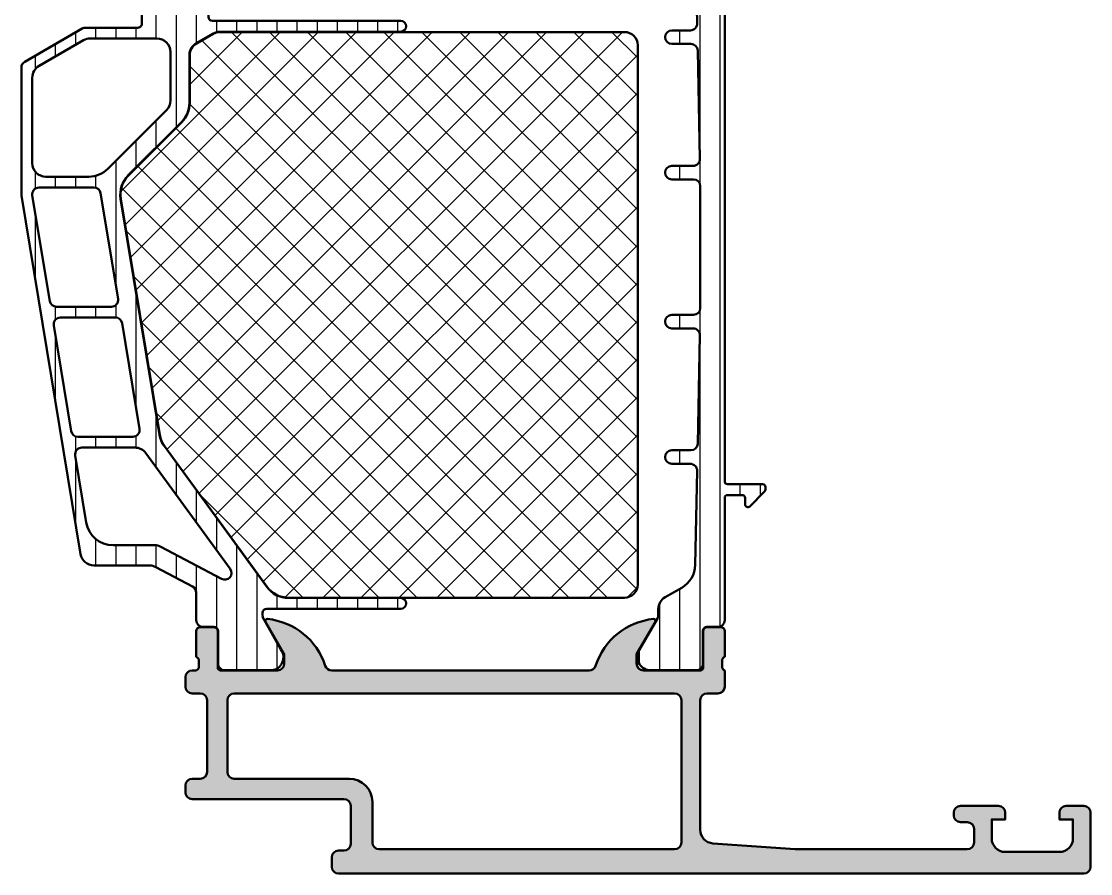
# Model space of a CAD drawing. Extents: x -26 to 63, y 0 to 100.
# Drawn here: x -15.9 to 63, y 0 to 62.9 of the extents above; entities that cross this region are included whole.
import ezdxf

# ---------------------------------------------------------------- set-up
doc = ezdxf.new("R2010")
doc.units = 0
for name, color, linetype, lineweight in [('0S-Alu contour', 7, 'Continuous', 50), ('0S-Alu hatch', 252, 'Continuous', 25), ('0S-Plastic contour', 254, 'Continuous', 50), ('0S-Plastic hatch', 253, 'Continuous', 25), ('0S-PT contour', 91, 'Continuous', 50), ('0S-PT hatch', 103, 'Continuous', 25)]:
    doc.layers.add(name, color=color, linetype=linetype, lineweight=lineweight)
pattern_1 = [(90, (0, 0), (-1.4859, 0), [])]

# ---------------------------------------------------------------- blocks, each defined once
blk = doc.blocks.new('486180__D181D0D1_7321_46FF_A7E0_69906183AE1A_')
at = {"layer": '0S-PT hatch'}
h = blk.add_hatch(dxfattribs=at)
h.set_pattern_fill('ANSI37', color=256, scale=0.625, angle=90, style=0)
h.set_pattern_definition([(135, (0, 0), (-1.403165018917055, -1.403165018917055), []), (225, (0, 0), (1.403165018917055, -1.403165018917055), [])])
edge = h.paths.add_edge_path()
edge.add_arc((28.60000000000005, 21.3500000000001), 0.9800000000000288, 270.0000000000017, 360)
edge.add_line((29.58000000000007, 21.3500000000001), (29.58000000000001, 61.14999999999989))
edge.add_arc((28.59999999999997, 61.14999999999989), 0.9800000000000466, 0, 90)
edge.add_line((28.59999999999997, 62.12999999999993), (-1.249742261193418, 62.13000000000005))
edge.add_arc((-1.249742261193389, 61.14999999999998), 0.980000000000075, 90.00000000000165, 120.0000000000125)
edge.add_line((-1.739742261193612, 61.99870489570868), (-2.990000000000208, 61.27686825365193))
edge.add_arc((-2.500000000000042, 60.42816335794328), 0.9799999999999961, 120.0000000000113, 180)
edge.add_line((-3.480000000000032, 60.42816335794328), (-3.48000000000016, 56.89852813742374))
edge.add_ellipse((-5.500000000000284, 56.89852813742383), major_axis=(-2.020000000000123, 0), ratio=1, start_angle=135.0000000000015, end_angle=180, ccw=False)
edge.add_line((-4.071644302003335, 55.47017243942695), (-8.003898647767159, 51.53791809366322))
edge.add_arc((-6.603827221017922, 50.13784666691369), 1.980000000000029, 134.9999999999939, 189.3601908018654)
edge.add_line((-8.55746431816793, 49.81581857397856), (-5.686511635674762, 32.39870563344173))
edge.add_arc((-3.732874538524896, 32.72073372637709), 1.979999999999934, 189.3601908018725, 216.0573976320617)
edge.add_line((-5.333561500136141, 31.55531480988075), (2.217102403879168, 21.18458108350363))
edge.add_arc((3.817789365490597, 22.35000000000001), 1.980000000000105, 216.0573976320593, 269.9999999999996)
edge.add_line((3.817789365490583, 20.3699999999999), (28.60000000000007, 20.37000000000007))
at = {"layer": '0S-PT contour', "color": 7}
for points in [[(-1.739742261193612, 61.99870489570868), (-2.990000000000208, 61.27686825365193)], [(28.59999999999997, 62.12999999999993), (-1.249742261193418, 62.13000000000005)], [(29.58000000000007, 21.3500000000001), (29.58000000000001, 61.14999999999989)], [(-3.480000000000032, 60.42816335794328), (-3.48000000000016, 56.89852813742374)], [(-4.071644302003335, 55.47017243942695), (-8.003898647767159, 51.53791809366322)], [(-8.55746431816793, 49.81581857397856), (-5.686511635674762, 32.39870563344173)], [(-5.333561500136141, 31.55531480988075), (2.217102403879168, 21.18458108350363)], [(3.817789365490583, 20.3699999999999), (28.60000000000007, 20.37000000000007)]]:
    blk.add_lwpolyline(points, dxfattribs=at)
for centre, radius, start, end in [((-1.249742261193389, 61.14999999999998), 0.980000000000075, 90.00000000000165, 120.0000000000125), ((28.59999999999997, 61.14999999999989), 0.9800000000000466, 0, 90), ((-2.500000000000042, 60.42816335794328), 0.9799999999999961, 120.0000000000113, 180), ((-6.603827221017922, 50.13784666691369), 1.980000000000029, 134.9999999999939, 189.3601908018654), ((-3.732874538524896, 32.72073372637709), 1.979999999999934, 189.3601908018725, 216.0573976320617), ((28.60000000000005, 21.3500000000001), 0.9800000000000288, 270.0000000000017, 0), ((3.817789365490597, 22.35000000000001), 1.980000000000105, 216.0573976320593, 269.9999999999996)]:
    blk.add_arc(centre, radius, start, end, dxfattribs=at)
at = {"layer": '0S-PT contour', "color": 7, "extrusion": (0, 0, -1)}
blk.add_arc((5.500000000000284, 56.89852813742383), 2.020000000000123, 180, 224.9999999999985, dxfattribs=at)
blk = doc.blocks.new('284511__D73713A2_F3BB_4041_AABD_AE9E9CA98758___A95AEC4E_411C_4AE1_9208_4C59EDADB4A6_')
at = {"layer": '0S-Plastic hatch'}
h = blk.add_hatch(dxfattribs=at)
h.set_pattern_fill('ANSI31', color=256, scale=0.4680000000000001, angle=45, style=0)
h.set_pattern_definition(pattern_1)
edge = h.paths.add_edge_path()
edge.add_arc((-11.16602540378494, 61.95000000000004), 0.4999999999998935, 89.99999999995767, 119.9999999999582)
edge.add_line((-11.41602540378457, 62.38301270189236), (-15.64999999999996, 59.93852632902512))
edge.add_arc((-15.39999999999999, 59.50551362713286), 0.5000000000000147, 119.9999999999953, 180)
edge.add_line((-15.9, 59.50551362713286), (-15.9, 50.05000000000011))
edge.add_line((-15.9, 50.05000000000011), (-11.53802629928938, 23.58735954902181))
edge.add_arc((-10.55134089668849, 23.74999999999998), 1.000000000000039, 189.3601908019132, 269.9999999999984)
edge.add_line((-10.55134089668851, 22.74999999999994), (-6.449137756705212, 22.75000000000011))
edge.add_ellipse((-6.449137756705425, 21.74999999999954), major_axis=(-1.000000000000564, 0), ratio=1, start_angle=242.0205256115062, end_angle=269.99999999998784, ccw=False)
edge.add_line((-5.9799825307432, 22.63311571945734), (-3.265422387019157, 21.19100564310406))
edge.add_ellipse((-3.50000000000017, 20.74944778337533), major_axis=(-0.5000000000000889, 0), ratio=1, start_angle=180, end_angle=242.0205256115073, ccw=False)
edge.add_line((-3.000000000000071, 20.74944778337533), (-2.999999999999985, 18.70999699999998))
edge.add_arc((-2.499999999999985, 18.709997), 0.5, 180, 269.9999999999984)
edge.add_line((-2.5, 18.20999699999999), (-1.689668666659542, 18.20999699999999))
edge.add_ellipse((-1.689668666659542, 17.90999699999998), major_axis=(-0.3000000000000114, 0), ratio=1, start_angle=180, end_angle=270, ccw=False)
edge.add_line((-1.389668666659531, 17.90999699999998), (-1.390000617056557, 15.50999861706371))
edge.add_arc((-0.8900046396179347, 15.50999597743862), 0.4999959774455904, 179.9996975182267, 270.0003024811842)
edge.add_line((-0.8900019999928758, 15.01), (2.586539498106617, 15.01))
edge.add_arc((2.464268009212815, 15.97304867481267), 0.9707796181702386, 277.2357272317155, 395.7664850262783)
edge.add_line((3.25196426971776, 16.540453), (1.904096859469277, 18.95780924661294))
edge.add_arc((1.550529463884771, 19.02062904479975), 0.3591047622416628, 349.9251558070029, 373.3018250397535)
edge.add_line((1.899999999999977, 19.1032521326868), (1.899999999999977, 19.25000000000005))
edge.add_ellipse((2.199999999999931, 19.25000000000005), major_axis=(-0.2999999999999545, 0), ratio=1, start_angle=270, end_angle=360, ccw=False)
edge.add_line((2.199999999999931, 19.55), (12.09999999999994, 19.55))
edge.add_arc((12.09999999999993, 19.95000000000009), 0.400000000000091, 270.000000000001, 450.000000000001)
edge.add_line((12.09999999999993, 20.35000000000019), (3.817789365490583, 20.3499999999999))
edge.add_ellipse((3.817789365490597, 22.35000000000001), major_axis=(-2.000000000000106, 0), ratio=1, start_angle=36.05739763205918, end_angle=89.9999999999996, ccw=False)
edge.add_line((2.200933848711372, 21.17280917525619), (-5.349730055303922, 31.54354290163332))
edge.add_ellipse((-3.732874538524882, 32.72073372637712), major_axis=(-1.999999999999949, 0), ratio=1, start_angle=9.360190801872989, end_angle=36.05739763206208, ccw=False)
edge.add_line((-5.706245343726777, 32.39545282442218), (-8.577198026219946, 49.812565764959))
edge.add_ellipse((-6.603827221017922, 50.13784666691368), major_axis=(-2.000000000000032, 0), ratio=1, start_angle=-45.00000000000608, end_angle=9.360190801865315, ccw=False)
edge.add_line((-8.018040783390887, 51.55206022928695), (-4.085786437627064, 55.48431457505068))
edge.add_arc((-5.500000000000284, 56.89852813742382), 2.000000000000116, 315.0000000000017, 360)
edge.add_line((-3.50000000000017, 56.89852813742382), (-3.500000000000028, 60.42816335794332))
edge.add_ellipse((-2.500000000000028, 60.42816335794329), major_axis=(-1, 0), ratio=1, start_angle=300.00000000001216, end_angle=360, ccw=False)
edge.add_line((-3.000000000000213, 61.29418876172763), (-1.749742261193617, 62.01602540378436))
edge.add_ellipse((-1.249742261193375, 61.14999999999998), major_axis=(-1.000000000000073, 0), ratio=1, start_angle=270.00000000000244, end_angle=300.00000000001353, ccw=False)
edge.add_line((-1.249742261193418, 62.15000000000006), (12.10000000000006, 62.15000000000009))
edge.add_arc((12.10000000000006, 62.55000000000006), 0.3999999999999772, 270, 450)
edge.add_line((12.10000000000006, 62.95000000000005), (-1.799999999999982, 62.94999999999998))
edge.add_ellipse((-1.799999999999954, 63.25000000000001), major_axis=(-0.3000000000000327, 0), ratio=1, start_angle=0, end_angle=89.9999999999946, ccw=False)
edge.add_line((-2.099999999999994, 63.25000000000001), (-2.099999999999923, 63.42584767682342))
edge.add_ellipse((-1.600085349630731, 63.42587054618513), major_axis=(-0.4999146508922889, 0), ratio=1, start_angle=-29.997375516095474, end_angle=0.0026210832864990152, ccw=False)
edge.add_line((-2.033035586089866, 63.67580804022462), (-0.714518463632551, 65.95954700000001))
edge.add_arc((-1.555771112623901, 66.50018192527716), 0.999996070924476, 327.2729839001598, 441.8183919481001)
edge.add_line((-1.413460463632546, 67.49000000000001), (-4.890001961732039, 67.49000000000001))
edge.add_arc((-4.890004601357105, 66.9900040225614), 0.4999959774455833, 89.99969751881494, 180.0003024817733)
edge.add_line((-5.390000578795721, 66.99000138293118), (-5.389668628398695, 64.59000300000002))
edge.add_ellipse((-5.689668628398706, 64.59000300000002), major_axis=(-0.3000000000000114, 0), ratio=1, start_angle=90, end_angle=180, ccw=False)
edge.add_line((-5.689668628398706, 64.29000300000001), (-6.500000000000284, 64.29000300000001))
edge.add_arc((-6.500000000000284, 63.79000300000001), 0.5000000000000071, 90, 180)
edge.add_line((-7.000000000000284, 63.79000300000001), (-6.999999999999971, 62.75000000000009))
edge.add_ellipse((-7.30000000000011, 62.7500000000001), major_axis=(-0.3000000000001393, 0), ratio=1, start_angle=89.99999999999193, end_angle=180, ccw=False)
edge.add_line((-7.300000000000153, 62.44999999999996), (-11.16602540378457, 62.44999999999993))
edge = h.paths.add_edge_path()
edge.add_line((-6.713847272813666, 31.03859541237181), (-0.4900967567201349, 22.49035909801488))
edge.add_ellipse((-0.8943106359149126, 22.19606139182893), major_axis=(-0.5000000000000063, 0), ratio=1, start_angle=62.02052561152158, end_angle=216.0573976320616, ccw=False)
edge.add_line((-1.128888248895776, 21.75450353210021), (-5.60627589568574, 24.13311571945746))
edge.add_arc((-6.075431121647454, 23.25000000000022), 0.9999999999998269, 62.02052561151687, 89.99999999999675)
edge.add_line((-6.075431121647397, 24.25000000000005), (-9.139139126112326, 24.24999999999982))
edge.add_ellipse((-9.139139126112283, 26.24999999999982), major_axis=(-1.999999999999995, 0), ratio=1, start_angle=9.360190801911415, end_angle=89.9999999999988, ccw=False)
edge.add_line((-11.11250993131401, 25.92471909804356), (-11.92744850435812, 30.86867977451083))
edge.add_ellipse((-11.43410580305772, 30.94999999999999), major_axis=(-0.4999999999999929, 0), ratio=1, start_angle=-89.99999999999352, end_angle=9.360190801922386, ccw=False)
edge.add_line((-11.43410580305777, 31.44999999999998), (-7.522275031203179, 31.44999999999999))
edge.add_ellipse((-7.52227503120325, 30.45000000000002), major_axis=(-0.9999999999999634, 0), ratio=1, start_angle=216.0573976320549, end_angle=269.9999999999959, ccw=False)
edge = h.paths.add_edge_path()
edge.add_line((-14.59999999999999, 59.62098368097093), (-11.31769145362412, 61.51602540378439))
edge.add_ellipse((-10.81769145362405, 60.64999999999983), major_axis=(-1.000000000000135, 0), ratio=1, start_angle=270.0000000000008, end_angle=300.00000000000017, ccw=False)
edge.add_line((-10.81769145362406, 61.64999999999997), (-5.899999999999948, 61.64999999999992))
edge.add_ellipse((-5.899999999999948, 60.64999999999995), major_axis=(-0.9999999999999715, 0), ratio=1, start_angle=180, end_angle=270, ccw=False)
edge.add_line((-4.899999999999977, 60.64999999999991), (-4.90000000000009, 57.06421356237303))
edge.add_ellipse((-5.900000000000133, 57.06421356237303), major_axis=(-1.000000000000043, 0), ratio=1, start_angle=135.0000000000015, end_angle=180, ccw=False)
edge.add_line((-5.192893218813537, 56.35710678118647), (-9.514213562373042, 52.03578643762699))
edge.add_ellipse((-10.92842712474612, 53.45000000000009), major_axis=(-1.999999999999992, 0), ratio=1, start_angle=89.9999999999992, end_angle=134.9999999999994, ccw=False)
edge.add_line((-10.92842712474615, 51.4500000000001), (-14.1000000000001, 51.45000000000009))
edge.add_ellipse((-14.10000000000013, 52.44999999999997), major_axis=(-0.9999999999998863, 0), ratio=1, start_angle=0, end_angle=90.00000000000159, ccw=False)
edge.add_line((-15.10000000000002, 52.44999999999998), (-15.10000000000002, 58.75495827718645))
edge.add_ellipse((-14.09999999999998, 58.75495827718645), major_axis=(-1.000000000000039, 0), ratio=1, start_angle=299.9999999999996, end_angle=360, ccw=False)
edge = h.paths.add_edge_path()
edge.add_ellipse((-14.59894096789287, 50.15000000000002), major_axis=(-0.5000000000000071, 0), ratio=1, start_angle=-90, end_angle=9.360190801913802, ccw=False)
edge.add_line((-14.59894096789287, 50.65000000000003), (-10.54496389530601, 50.65000000000003))
edge.add_ellipse((-10.54496389530601, 50.15000000000003), major_axis=(-0.5000000000000071, 0), ratio=1, start_angle=189.3601908019146, end_angle=270, ccw=False)
edge.add_line((-10.05162119400557, 50.23132022548912), (-8.765906908291171, 42.43132022548905))
edge.add_ellipse((-9.259249609591606, 42.34999999999995), major_axis=(-0.5, 0), ratio=1, start_angle=90.00000000000159, end_angle=189.3601908019146, ccw=False)
edge.add_line((-9.25924960959159, 41.84999999999996), (-13.31322668217842, 41.84999999999984))
edge.add_ellipse((-13.31322668217845, 42.34999999999986), major_axis=(-0.5000000000000094, 0), ratio=1, start_angle=9.36019080191619, end_angle=90.00000000000318, ccw=False)
edge.add_line((-13.80656938347889, 42.26867977451075), (-15.0922836691933, 50.06867977451094))
edge = h.paths.add_edge_path()
edge.add_line((-13.01652338547515, 41.04999999999988), (-8.962546312888321, 41.04999999999994))
edge.add_ellipse((-8.962546312888335, 40.54999999999992), major_axis=(-0.5000000000000153, 0), ratio=1, start_angle=189.3601908019103, end_angle=269.9999999999984, ccw=False)
edge.add_line((-8.469203611587886, 40.63132022548898), (-7.183489325873608, 32.83132022548903))
edge.add_ellipse((-7.676832027174043, 32.74999999999995), major_axis=(-0.5000000000000071, 0), ratio=1, start_angle=90, end_angle=189.360190801913, ccw=False)
edge.add_line((-7.676832027174043, 32.24999999999994), (-11.73080909976087, 32.24999999999989))
edge.add_ellipse((-11.73080909976086, 32.7499999999999), major_axis=(-0.5000000000000153, 0), ratio=1, start_angle=9.360190801910278, end_angle=89.9999999999983, ccw=False)
edge.add_line((-12.22415180106131, 32.66867977451084), (-13.50986608677556, 40.46867977451079))
edge.add_ellipse((-13.01652338547514, 40.54999999999989), major_axis=(-0.4999999999999929, 0), ratio=1, start_angle=-89.99999999999841, end_angle=9.360190801914825, ccw=False)
at = {"layer": '0S-Alu contour', "color": 7}
for points in [[(-10.81769145362406, 61.64999999999997), (-5.899999999999948, 61.64999999999992)], [(-14.59999999999999, 59.62098368097093), (-11.31769145362412, 61.51602540378439)], [(-4.899999999999977, 60.64999999999991), (-4.90000000000009, 57.06421356237303)], [(-15.10000000000002, 52.44999999999998), (-15.10000000000002, 58.75495827718645)], [(-5.192893218813537, 56.35710678118647), (-9.514213562373042, 52.03578643762699)], [(-10.92842712474615, 51.4500000000001), (-14.1000000000001, 51.45000000000009)], [(-14.59894096789287, 50.65000000000003), (-10.54496389530601, 50.65000000000003)], [(-13.80656938347889, 42.26867977451075), (-15.0922836691933, 50.06867977451094)], [(-10.05162119400557, 50.23132022548912), (-8.765906908291171, 42.43132022548905)], [(-9.25924960959159, 41.84999999999996), (-13.31322668217842, 41.84999999999984)], [(-13.01652338547515, 41.04999999999988), (-8.962546312888321, 41.04999999999994)], [(-12.22415180106131, 32.66867977451084), (-13.50986608677556, 40.46867977451079)], [(-8.469203611587886, 40.63132022548898), (-7.183489325873608, 32.83132022548903)], [(-7.676832027174043, 32.24999999999994), (-11.73080909976087, 32.24999999999989)], [(-11.11250993131401, 25.92471909804356), (-11.92744850435812, 30.86867977451083)], [(-11.43410580305777, 31.44999999999998), (-7.522275031203179, 31.44999999999999)], [(-6.713847272813666, 31.03859541237181), (-0.4900967567201349, 22.49035909801488)], [(-6.075431121647397, 24.25000000000005), (-9.139139126112326, 24.24999999999982)], [(-1.128888248895776, 21.75450353210021), (-5.60627589568574, 24.13311571945746)]]:
    blk.add_lwpolyline(points, dxfattribs=at)
at = {"layer": '0S-Alu contour', "color": 7, "extrusion": (0, 0, -1)}
for centre, radius, start, end in [((10.81769145362405, 60.64999999999983), 1.000000000000135, 59.99999999999981, 89.9999999999992), ((5.899999999999948, 60.64999999999995), 0.9999999999999715, 90, 180), ((14.09999999999998, 58.75495827718645), 1.000000000000039, 0, 60.00000000000039), ((5.900000000000133, 57.06421356237303), 1.000000000000043, 180, 224.9999999999985), ((14.10000000000013, 52.44999999999997), 0.9999999999998863, 269.9999999999984, 0), ((10.92842712474612, 53.45000000000009), 1.999999999999992, 225.0000000000006, 270.0000000000008), ((14.59894096789287, 50.15000000000002), 0.5000000000000071, 350.6398091980862, 90), ((10.54496389530601, 50.15000000000003), 0.5000000000000071, 90, 170.6398091980854), ((13.31322668217845, 42.34999999999986), 0.5000000000000094, 269.9999999999968, 350.6398091980838), ((9.259249609591606, 42.34999999999995), 0.5, 170.6398091980854, 269.9999999999984), ((13.01652338547514, 40.54999999999989), 0.4999999999999929, 350.6398091980852, 89.99999999999837), ((8.962546312888335, 40.54999999999992), 0.5000000000000153, 90.0000000000016, 170.6398091980897), ((11.73080909976086, 32.7499999999999), 0.5000000000000153, 270.0000000000017, 350.6398091980897), ((7.676832027174043, 32.74999999999995), 0.5000000000000071, 170.639809198087, 270), ((11.43410580305772, 30.94999999999999), 0.4999999999999929, 350.6398091980776, 89.99999999999349), ((7.52227503120325, 30.45000000000002), 0.9999999999999634, 90.00000000000406, 143.9426023679451), ((9.139139126112283, 26.24999999999982), 1.999999999999995, 270.0000000000012, 350.6398091980886), ((0.8943106359149126, 22.19606139182893), 0.5000000000000063, 143.9426023679384, 297.9794743884784)]:
    blk.add_arc(centre, radius, start, end, dxfattribs=at)
at = {"layer": '0S-Alu contour', "color": 7}
blk.add_arc((-6.075431121647454, 23.25000000000022), 0.9999999999998269, 62.02052561151687, 89.99999999999675, dxfattribs=at)
at = {"layer": '0S-Plastic contour', "color": 7}
for points in [[(-1.413460463632546, 67.49000000000001), (-4.890001961732039, 67.49000000000001)], [(-5.390000578795721, 66.99000138293118), (-5.389668628398695, 64.59000300000002)], [(-2.033035586089866, 63.67580804022462), (-0.714518463632551, 65.95954700000001)], [(-5.689668628398706, 64.29000300000001), (-6.500000000000284, 64.29000300000001)], [(-7.000000000000284, 63.79000300000001), (-6.999999999999971, 62.75000000000009)], [(-2.099999999999994, 63.25000000000001), (-2.099999999999923, 63.42584767682342)], [(-11.41602540378457, 62.38301270189236), (-15.64999999999996, 59.93852632902512)], [(-7.300000000000153, 62.44999999999996), (-11.16602540378457, 62.44999999999993)], [(12.10000000000006, 62.95000000000005), (-1.799999999999982, 62.94999999999998)], [(-3.000000000000213, 61.29418876172763), (-1.749742261193617, 62.01602540378436)], [(-1.249742261193418, 62.15000000000006), (12.10000000000006, 62.15000000000009)], [(-3.50000000000017, 56.89852813742382), (-3.500000000000028, 60.42816335794332)], [(-15.9, 59.50551362713286), (-15.9, 50.05000000000011), (-11.53802629928938, 23.58735954902181)], [(-8.018040783390887, 51.55206022928695), (-4.085786437627064, 55.48431457505068)], [(-5.706245343726777, 32.39545282442218), (-8.577198026219946, 49.812565764959)], [(2.200933848711372, 21.17280917525619), (-5.349730055303922, 31.54354290163332)], [(-10.55134089668851, 22.74999999999994), (-6.449137756705212, 22.75000000000011)], [(-5.9799825307432, 22.63311571945734), (-3.265422387019157, 21.19100564310406)], [(-3.000000000000071, 20.74944778337533), (-2.999999999999985, 18.70999699999998)], [(12.09999999999993, 20.35000000000019), (3.817789365490583, 20.3499999999999)], [(1.899999999999977, 19.1032521326868), (1.899999999999977, 19.25000000000005)], [(3.25196426971776, 16.540453), (1.904096859469277, 18.95780924661294)], [(2.199999999999931, 19.55), (12.09999999999994, 19.55)], [(-2.5, 18.20999699999999), (-1.689668666659542, 18.20999699999999)], [(-1.389668666659531, 17.90999699999998), (-1.390000617056557, 15.50999861706371)], [(-0.8900019999928758, 15.01), (2.586539498106617, 15.01)]]:
    blk.add_lwpolyline(points, dxfattribs=at)
for centre, radius, start, end in [((-4.890004601357105, 66.9900040225614), 0.4999959774455833, 89.99969751881494, 180.0003024817733), ((-1.555771112623901, 66.50018192527716), 0.999996070924476, 327.2729839001598, 81.81839194810016), ((-6.500000000000284, 63.79000300000001), 0.5000000000000071, 90, 180), ((-11.16602540378494, 61.95000000000004), 0.4999999999998935, 89.99999999995767, 119.9999999999582), ((12.10000000000006, 62.55000000000006), 0.3999999999999772, 270, 90), ((-15.39999999999999, 59.50551362713286), 0.5000000000000147, 119.9999999999953, 180), ((-5.500000000000284, 56.89852813742382), 2.000000000000116, 315.0000000000017, 0), ((-10.55134089668849, 23.74999999999998), 1.000000000000039, 189.3601908019132, 269.9999999999984), ((12.09999999999993, 19.95000000000009), 0.400000000000091, 270.000000000001, 90.00000000000102), ((1.550529463884771, 19.02062904479975), 0.3591047622416628, 349.9251558070029, 13.30182503975351), ((-2.499999999999985, 18.709997), 0.5, 180, 269.9999999999984), ((2.464268009212815, 15.97304867481267), 0.9707796181702386, 277.2357272317155, 35.76648502627828), ((-0.8900046396179347, 15.50999597743862), 0.4999959774455904, 179.9996975182267, 270.0003024811842)]:
    blk.add_arc(centre, radius, start, end, dxfattribs=at)
at = {"layer": '0S-Plastic contour', "color": 7, "extrusion": (0, 0, -1)}
for centre, radius, start, end in [((5.689668628398706, 64.59000300000002), 0.3000000000000114, 180, 270), ((1.600085349630731, 63.42587054618513), 0.4999146508922889, 359.9973789167135, 29.9973755160954), ((1.799999999999954, 63.25000000000001), 0.3000000000000327, 270.0000000000054, 0), ((7.30000000000011, 62.7500000000001), 0.3000000000001393, 180, 270.0000000000081), ((1.249742261193375, 61.14999999999998), 1.000000000000073, 59.99999999998646, 89.99999999999756), ((2.500000000000028, 60.42816335794329), 1, 0, 59.99999999998785), ((6.603827221017922, 50.13784666691368), 2.000000000000032, 350.6398091981347, 45.00000000000618), ((3.732874538524882, 32.72073372637712), 1.999999999999949, 323.942602367938, 350.639809198127), ((6.449137756705425, 21.74999999999954), 1.000000000000564, 90.0000000000122, 117.9794743884938), ((3.50000000000017, 20.74944778337533), 0.5000000000000889, 117.9794743884927, 180), ((-3.817789365490597, 22.35000000000001), 2.000000000000106, 270.0000000000004, 323.9426023679408), ((-2.199999999999931, 19.25000000000005), 0.2999999999999545, 0, 90), ((1.689668666659542, 17.90999699999998), 0.3000000000000114, 90, 180)]:
    blk.add_arc(centre, radius, start, end, dxfattribs=at)
blk = doc.blocks.new('445610__D9403952_634C_486A_8626_3637F9E74B67_')
at = {"layer": '0S-Alu hatch'}
h = blk.add_hatch(color=256, dxfattribs=at)
edge = h.paths.add_edge_path()
edge.add_ellipse((-3.300000000000011, 5.999999999999997), major_axis=(-0.5, 0), ratio=1, start_angle=0, end_angle=90, ccw=False)
edge.add_line((-3.800000000000011, 5.999999999999997), (-3.800000000000011, 6.499999999999996))
edge.add_ellipse((-3.300000000000011, 6.499999999999996), major_axis=(-0.5, 0), ratio=1, start_angle=270, end_angle=360, ccw=False)
edge.add_line((-3.300000000000011, 6.999999999999996), (-2.700000000000017, 6.999999999999997))
edge.add_arc((-2.700000000000017, 7.499999999999998), 0.5000000000000009, 270, 360)
edge.add_line((-2.200000000000017, 7.499999999999998), (-2.200000000000017, 12.8))
edge.add_arc((-2.700000000000017, 12.8), 0.5, 0, 90)
edge.add_line((-2.700000000000017, 13.3), (-3.300000000000011, 13.3))
edge.add_ellipse((-3.300000000000011, 13.8), major_axis=(-0.5, 0), ratio=1, start_angle=0, end_angle=90, ccw=False)
edge.add_line((-3.800000000000011, 13.8), (-3.800000000000011, 14.5))
edge.add_ellipse((-3.300000000000011, 14.5), major_axis=(-0.5, 0), ratio=1, start_angle=270, end_angle=360, ccw=False)
edge.add_line((-3.300000000000011, 15), (-3.000000000000028, 15))
edge.add_arc((-3.100000000000008, 15.28284271247462), 0.3000000000000012, 289.4712206344865, 360)
edge.add_line((-2.800000000000011, 15.28284271247462), (-2.800000000000011, 15.71715728752538))
edge.add_arc((-3.099999999999994, 15.71715728752538), 0.2999999999999829, 0, 70.5287793655122)
edge.add_line((-3.000000000000014, 15.99999999999998), (-3.000000000000014, 17.89999999999996))
edge.add_ellipse((-2.699999999999974, 17.89999999999996), major_axis=(-0.3000000000000398, 0), ratio=1, start_angle=270, end_angle=360, ccw=False)
edge.add_line((-2.699999999999974, 18.2), (-1.71000000000005, 18.2))
edge.add_ellipse((-1.71000000000005, 17.89999999999996), major_axis=(-0.3000000000000398, 0), ratio=1, start_angle=180, end_angle=270, ccw=False)
edge.add_line((-1.41000000000001, 17.89999999999996), (-1.41000000000001, 15.2))
edge.add_arc((-1.209999999999993, 15.2), 0.200000000000017, 180, 269.9999999999959)
edge.add_line((-1.210000000000007, 14.99999999999998), (2.999999999999985, 15))
edge.add_arc((2.999999999999985, 15.49999999999999), 0.4999999999999965, 270, 360)
edge.add_line((3.499999999999985, 15.49999999999999), (3.499999999999985, 16.2))
edge.add_line((3.499999999999985, 16.2), (2.118504542377621, 18.59282032302755))
edge.add_ellipse((2.238119784648283, 18.6618802153517), major_axis=(-0.1381197846482991, 0), ratio=1, start_angle=-95.6225775507923, end_angle=30.000000000001023, ccw=False)
edge.add_ellipse((1.761776758826179, 13.82339113815219), major_axis=(-5.000000000000002, 0), ratio=1, start_angle=197.7484163560701, end_angle=264.37742244920645, ccw=False)
edge.add_arc((6.999999999999985, 15.5), 0.4999999999999984, 197.7484163560695, 270)
edge.add_line((6.999999999999985, 15), (26, 15))
edge.add_arc((26, 15.5), 0.5, 270, 342.2515836439297)
edge.add_ellipse((31.23822324117381, 13.82339113815219), major_axis=(-5.000000000000009, 0), ratio=1, start_angle=275.6225775507936, end_angle=342.2515836439299, ccw=False)
edge.add_ellipse((30.7618802153517, 18.6618802153517), major_axis=(-0.1381197846483018, 0), ratio=1, start_angle=150.0000000000006, end_angle=275.6225775507922, ccw=False)
edge.add_line((30.88149545762237, 18.59282032302755), (29.5, 16.2))
edge.add_line((29.5, 16.2), (29.5, 15.5))
edge.add_arc((30, 15.5), 0.5, 180, 270)
edge.add_line((30, 15), (34.20999999999999, 15))
edge.add_arc((34.20999999999999, 15.2), 0.2000000000000011, 270, 360)
edge.add_line((34.41, 15.2), (34.41, 17.89999999999996))
edge.add_ellipse((34.71000000000004, 17.89999999999996), major_axis=(-0.3000000000000362, 0), ratio=1, start_angle=270, end_angle=360, ccw=False)
edge.add_line((34.71000000000004, 18.2), (35.69999999999996, 18.2))
edge.add_ellipse((35.69999999999996, 17.89999999999996), major_axis=(-0.3000000000000398, 0), ratio=1, start_angle=180, end_angle=270, ccw=False)
edge.add_line((36, 17.89999999999996), (36, 16))
edge.add_arc((36.1, 15.71715728752538), 0.3000000000000033, 109.4712206344907, 180)
edge.add_line((35.8, 15.71715728752538), (35.8, 15.28284271247462))
edge.add_arc((36.1, 15.28284271247462), 0.3000000000000043, 180, 250.5287793655094)
edge.add_line((36, 15), (36, 13.8))
edge.add_ellipse((35.5, 13.8), major_axis=(-0.5, 0), ratio=1, start_angle=90, end_angle=180, ccw=False)
edge.add_line((35.5, 13.3), (34.7, 13.3))
edge.add_arc((34.7, 12.8), 0.5000000000000018, 90, 180)
edge.add_line((34.2, 12.8), (34.2, 3.231119203401298))
edge.add_arc((35.2, 3.231119203401298), 1, 180, 265.9143832200251)
edge.add_line((35.12875295001208, 2.233660503570564), (41.2, 1.800000000000003))
edge.add_line((41.2, 1.800000000000003), (53.9, 1.800000000000003))
edge.add_arc((53.9, 2.3), 0.4999999999999969, 270, 360)
edge.add_line((54.40000000000001, 2.3), (54.40000000000001, 3.300000000000002))
edge.add_arc((53.9, 3.300000000000002), 0.5, 0, 90)
edge.add_line((53.9, 3.800000000000002), (53.39999999999999, 3.800000000000002))
edge.add_ellipse((53.4, 4.300000000000002), major_axis=(-0.4999999999999996, 0), ratio=1, start_angle=0, end_angle=89.9999999999992, ccw=False)
edge.add_line((52.9, 4.300000000000002), (52.9, 4.500000000000001))
edge.add_ellipse((53.4, 4.500000000000004), major_axis=(-0.4999999999999965, 0), ratio=1, start_angle=270.0000000000008, end_angle=360, ccw=False)
edge.add_line((53.39999999999999, 5), (56.2, 5.000000000000001))
edge.add_ellipse((56.2, 4.5), major_axis=(-0.5000000000000009, 0), ratio=1, start_angle=180, end_angle=270, ccw=False)
edge.add_line((56.7, 4.5), (56.7, 4.000000000000003))
edge.add_line((56.7, 4.000000000000003), (55.7, 4.000000000000002))
edge.add_line((55.7, 4.000000000000002), (55.7, 2.600000000000003))
edge.add_arc((56.7, 2.600000000000003), 0.9999999999999982, 180, 270)
edge.add_line((56.7, 1.600000000000004), (60.7, 1.600000000000004))
edge.add_arc((60.7, 2.600000000000003), 0.9999999999999996, 270, 360)
edge.add_line((61.7, 2.600000000000003), (61.7, 4.000000000000004))
edge.add_line((61.7, 4.000000000000004), (60.7, 4.000000000000004))
edge.add_line((60.7, 4.000000000000004), (60.7, 4.500000000000002))
edge.add_ellipse((61.2, 4.500000000000001), major_axis=(-0.5000000000000018, 0), ratio=1, start_angle=270, end_angle=360, ccw=False)
edge.add_line((61.2, 5.000000000000003), (62.5, 5.000000000000004))
edge.add_ellipse((62.5, 4.500000000000003), major_axis=(-0.5000000000000009, 0), ratio=1, start_angle=180, end_angle=270, ccw=False)
edge.add_line((63, 4.500000000000003), (63, 0.5000000000000049))
edge.add_ellipse((62.5, 0.5000000000000061), major_axis=(-0.5000000000000014, 0), ratio=1, start_angle=90, end_angle=180, ccw=False)
edge.add_line((62.5, 4.7e-15), (7.499999999999985, -5.4e-15))
edge.add_ellipse((7.499999999999985, 0.4999999999999946), major_axis=(-0.5, 0), ratio=1, start_angle=0, end_angle=90, ccw=False)
edge.add_line((6.999999999999985, 0.4999999999999945), (6.999999999999985, 1.199999999999996))
edge.add_ellipse((7.499999999999985, 1.199999999999996), major_axis=(-0.5, 0), ratio=1, start_angle=270, end_angle=360, ccw=False)
edge.add_line((7.499999999999985, 1.699999999999996), (7.899999999999984, 1.699999999999995))
edge.add_arc((7.899999999999984, 2.199999999999995), 0.4999999999999999, 270, 360)
edge.add_line((8.399999999999984, 2.199999999999995), (8.399999999999984, 4.999999999999998))
edge.add_arc((7.899999999999984, 4.999999999999997), 0.5, 0, 90)
edge.add_line((7.899999999999984, 5.499999999999997), (-3.300000000000011, 5.499999999999997))
edge = h.paths.add_edge_path()
edge.add_arc((-0.200000000000017, 12.8), 0.5, 90, 180)
edge.add_line((-0.700000000000017, 12.8), (-0.70000000000001, 7.499999999999998))
edge.add_arc((-0.2000000000000028, 7.499999999999998), 0.5000000000000071, 180, 270)
edge.add_line((-0.2000000000000028, 6.999999999999991), (8.299999999999981, 6.999999999999998))
edge.add_ellipse((8.299999999999981, 5.299999999999996), major_axis=(-1.700000000000002, 0), ratio=1, start_angle=180, end_angle=270, ccw=False)
edge.add_line((9.999999999999986, 5.299999999999996), (9.999999999999986, 2.299999999999997))
edge.add_arc((10.49999999999998, 2.299999999999998), 0.5, 180, 270)
edge.add_line((10.49999999999998, 1.799999999999998), (32.29999999999999, 1.799999999999999))
edge.add_arc((32.29999999999999, 2.299999999999997), 0.4999999999999983, 270, 360)
edge.add_line((32.79999999999999, 2.299999999999997), (32.79999999999998, 12.8))
edge.add_arc((32.29999999999999, 12.8), 0.4999999999999965, 0, 90)
edge.add_line((32.29999999999999, 13.3), (-0.200000000000017, 13.3))
at = {"layer": '0S-Alu contour', "color": 7}
for points in [[(-2.699999999999974, 18.2), (-1.71000000000005, 18.2)], [(3.499999999999985, 15.49999999999999), (3.499999999999985, 16.2), (2.118504542377621, 18.59282032302755)], [(30.88149545762237, 18.59282032302755), (29.5, 16.2), (29.5, 15.5)], [(34.71000000000004, 18.2), (35.69999999999996, 18.2)], [(-3.000000000000014, 15.99999999999998), (-3.000000000000014, 17.89999999999996)], [(-1.41000000000001, 17.89999999999996), (-1.41000000000001, 15.2)], [(34.41, 15.2), (34.41, 17.89999999999996)], [(36, 17.89999999999996), (36, 16)], [(-3.300000000000011, 15), (-3.000000000000028, 15)], [(-2.800000000000011, 15.28284271247462), (-2.800000000000011, 15.71715728752538)], [(-1.210000000000007, 14.99999999999998), (2.999999999999985, 15)], [(6.999999999999985, 15), (26, 15)], [(30, 15), (34.20999999999999, 15)], [(35.8, 15.71715728752538), (35.8, 15.28284271247462)], [(36, 15), (36, 13.8)], [(-3.800000000000011, 13.8), (-3.800000000000011, 14.5)], [(-2.700000000000017, 13.3), (-3.300000000000011, 13.3)], [(-2.200000000000017, 7.499999999999998), (-2.200000000000017, 12.8)], [(-0.700000000000017, 12.8), (-0.70000000000001, 7.499999999999998)], [(32.29999999999999, 13.3), (-0.200000000000017, 13.3)], [(32.79999999999999, 2.299999999999997), (32.79999999999998, 12.8)], [(34.2, 12.8), (34.2, 3.231119203401298)], [(35.5, 13.3), (34.7, 13.3)], [(-3.800000000000011, 5.999999999999997), (-3.800000000000011, 6.499999999999996)], [(-3.300000000000011, 6.999999999999996), (-2.700000000000017, 6.999999999999997)], [(-0.2000000000000028, 6.999999999999991), (8.299999999999981, 6.999999999999998)], [(7.899999999999984, 5.499999999999997), (-3.300000000000011, 5.499999999999997)], [(8.399999999999984, 2.199999999999995), (8.399999999999984, 4.999999999999998)], [(9.999999999999986, 5.299999999999996), (9.999999999999986, 2.299999999999997)], [(53.39999999999999, 5), (56.2, 5.000000000000001)], [(61.2, 5.000000000000003), (62.5, 5.000000000000004)], [(52.9, 4.300000000000002), (52.9, 4.500000000000001)], [(56.7, 4.5), (56.7, 4.000000000000003), (55.7, 4.000000000000002), (55.7, 2.600000000000003)], [(61.7, 2.600000000000003), (61.7, 4.000000000000004), (60.7, 4.000000000000004), (60.7, 4.500000000000002)], [(63, 4.500000000000003), (63, 0.5000000000000049)], [(53.9, 3.800000000000002), (53.39999999999999, 3.800000000000002)], [(54.40000000000001, 2.3), (54.40000000000001, 3.300000000000002)], [(7.499999999999985, 1.699999999999996), (7.899999999999984, 1.699999999999995)], [(10.49999999999998, 1.799999999999998), (32.29999999999999, 1.799999999999999)], [(35.12875295001208, 2.233660503570564), (41.2, 1.800000000000003), (53.9, 1.800000000000003)], [(56.7, 1.600000000000004), (60.7, 1.600000000000004)], [(6.999999999999985, 0.4999999999999945), (6.999999999999985, 1.199999999999996)], [(62.5, 4.7e-15), (7.499999999999985, -5.4e-15)]]:
    blk.add_lwpolyline(points, dxfattribs=at)
at = {"layer": '0S-Alu contour', "color": 7, "extrusion": (0, 0, -1)}
for centre, radius, start, end in [((2.699999999999974, 17.89999999999996), 0.3000000000000398, 0, 90), ((1.71000000000005, 17.89999999999996), 0.3000000000000398, 90, 180), ((-2.238119784648283, 18.6618802153517), 0.1381197846482991, 329.999999999999, 95.62257755079234), ((-1.761776758826179, 13.82339113815219), 5.000000000000003, 95.62257755079357, 162.2515836439299), ((-31.23822324117381, 13.82339113815219), 5.000000000000009, 17.7484163560701, 84.37742244920638), ((-30.7618802153517, 18.6618802153517), 0.1381197846483018, 84.3774224492078, 209.9999999999995), ((-34.71000000000004, 17.89999999999996), 0.3000000000000362, 0, 90), ((-35.69999999999996, 17.89999999999996), 0.3000000000000398, 90, 180), ((3.300000000000011, 14.5), 0.5, 0, 90), ((3.300000000000011, 13.8), 0.5, 270, 0), ((-35.5, 13.8), 0.5, 180, 270), ((3.300000000000011, 6.499999999999996), 0.5, 0, 90), ((-8.299999999999981, 5.299999999999996), 1.700000000000002, 90, 180), ((3.300000000000011, 5.999999999999997), 0.5, 270, 0), ((-53.4, 4.500000000000004), 0.4999999999999965, 0, 89.9999999999992), ((-56.2, 4.5), 0.5000000000000009, 90, 180), ((-61.2, 4.500000000000001), 0.5000000000000018, 0, 90), ((-62.5, 4.500000000000003), 0.5000000000000009, 90, 180), ((-53.4, 4.300000000000002), 0.4999999999999996, 270.0000000000008, 0), ((-7.499999999999985, 1.199999999999996), 0.5, 0, 90), ((-7.499999999999985, 0.4999999999999946), 0.5, 270, 0), ((-62.5, 0.5000000000000061), 0.5000000000000014, 180, 270)]:
    blk.add_arc(centre, radius, start, end, dxfattribs=at)
at = {"layer": '0S-Alu contour', "color": 7}
for centre, radius, start, end in [((-3.099999999999994, 15.71715728752538), 0.2999999999999829, 0, 70.5287793655122), ((36.1, 15.71715728752538), 0.3000000000000033, 109.4712206344907, 180), ((-3.100000000000008, 15.28284271247462), 0.3000000000000012, 289.4712206344865, 0), ((-1.209999999999993, 15.2), 0.200000000000017, 180, 269.9999999999959), ((2.999999999999985, 15.49999999999999), 0.4999999999999965, 270, 0), ((6.999999999999985, 15.5), 0.4999999999999984, 197.7484163560695, 270), ((26, 15.5), 0.5, 270, 342.2515836439297), ((30, 15.5), 0.5, 180, 270), ((34.20999999999999, 15.2), 0.2000000000000011, 270, 0), ((36.1, 15.28284271247462), 0.3000000000000043, 180, 250.5287793655094), ((-2.700000000000017, 12.8), 0.5, 0, 90), ((-0.200000000000017, 12.8), 0.5, 90, 180), ((32.29999999999999, 12.8), 0.4999999999999965, 0, 90), ((34.7, 12.8), 0.5000000000000018, 90, 180), ((-2.700000000000017, 7.499999999999998), 0.5000000000000009, 270, 0), ((-0.2000000000000028, 7.499999999999998), 0.5000000000000071, 180, 270), ((7.899999999999984, 4.999999999999997), 0.5, 0, 90), ((35.2, 3.231119203401298), 1, 180, 265.9143832200251), ((53.9, 3.300000000000002), 0.5, 0, 90), ((56.7, 2.600000000000003), 0.9999999999999982, 180, 270), ((60.7, 2.600000000000003), 0.9999999999999996, 270, 0), ((7.899999999999984, 2.199999999999995), 0.4999999999999999, 270, 0), ((10.49999999999998, 2.299999999999998), 0.5, 180, 270), ((32.29999999999999, 2.299999999999997), 0.4999999999999983, 270, 0), ((53.9, 2.3), 0.4999999999999969, 270, 0)]:
    blk.add_arc(centre, radius, start, end, dxfattribs=at)
blk = doc.blocks.new('284511__8C9E9BD4_FD69_4E73_A3AC_4B28D0A61786___89DA2A80_8BD4_4602_958B_29558AC889ED_')
at = {"layer": '0S-Plastic hatch'}
h = blk.add_hatch(dxfattribs=at)
h.set_pattern_fill('ANSI31', color=256, scale=0.4680000000000001, angle=45, style=0)
h.set_pattern_definition(pattern_1)
edge = h.paths.add_edge_path()
edge.add_line((36.19999999999609, 63.75000000000013), (38.79999999999609, 63.7500000000001))
edge.add_arc((38.79999999999613, 63.94999999999988), 0.1999999999997897, 269.9999999999878, 360)
edge.add_line((38.99999999999592, 63.94999999999997), (38.99999999999617, 64.14999999999984))
edge.add_arc((38.79999999999613, 64.15000000000006), 0.2000000000000313, 0, 45.00000000000001)
edge.add_line((38.94142135623346, 64.2914213562374), (37.84142135623348, 65.39142135623742))
edge.add_arc((37.69999999999616, 65.25000000000011), 0.2000000000000021, 44.99999999999569, 180)
edge.add_line((37.49999999999616, 65.25000000000011), (37.49999999999615, 64.75000000000026))
edge.add_ellipse((37.29999999999596, 64.75000000000026), major_axis=(-0.2000000000001911, 0), ratio=1, start_angle=89.99999999997561, end_angle=180, ccw=False)
edge.add_line((37.29999999999588, 64.55000000000007), (36.20000000000367, 64.55000000000015))
edge.add_ellipse((36.20000000000369, 64.75000000000387), major_axis=(-0.2000000000036977, 0), ratio=1, start_angle=0, end_angle=89.99999999999591, ccw=False)
edge.add_line((35.99999999999999, 64.75000000000387), (36.00000000000006, 73.79000299999993))
edge.add_arc((35.49999999999996, 73.79000299999993), 0.5000000000000995, 0, 89.9999999999992)
edge.add_line((35.49999999999997, 74.29000300000003), (34.68966598775743, 74.29000300000004))
edge.add_ellipse((34.68966598775743, 74.59000300000004), major_axis=(-0.2999999999999971, 0), ratio=1, start_angle=0, end_angle=90, ccw=False)
edge.add_line((34.38966598775743, 74.59000300000004), (34.39000061706366, 76.99000138293634))
edge.add_arc((33.89000463962505, 76.99000402256142), 0.4999959774455833, 359.9996975182267, 450.0003024811866)
edge.add_line((33.89000199999997, 77.49000000000004), (30.4134605019005, 77.49000000000005))
edge.add_arc((30.55577115089184, 76.5001819252772), 0.9999960709244732, 98.18160805189945, 212.7270160998405)
edge.add_line((29.7145185019005, 75.95954700000006), (31.03303535485914, 73.67580850701002))
edge.add_ellipse((30.60002263812881, 73.42580853271049), major_axis=(-0.4999999999999498, 0), ratio=1, start_angle=179.4547765471865, end_angle=209.9999965993442, ccw=False)
edge.add_line((31.10000000000008, 73.42105063231308), (31.10000000000009, 72.96850454237737))
edge.add_arc((32.10000000000004, 72.96850454237739), 0.9999999999999538, 180, 240.0000000000044)
edge.add_line((31.60000000000013, 72.10247913859295), (32.82344590919081, 71.39612231358282))
edge.add_ellipse((31.82344590919087, 69.66407150601391), major_axis=(-1.999999999999998, 0), ratio=1, start_angle=181.1701952823338, end_angle=240.0000000000019, ccw=False)
edge.add_line((33.82302879369471, 69.70491618742147), (33.96488551095808, 62.76021117035191))
edge.add_ellipse((33.46498978983211, 62.75000000000002), major_axis=(-0.5000000000000054, 0), ratio=1, start_angle=89.9999999999992, end_angle=181.1701952823334, ccw=False)
edge.add_line((33.4649897898321, 62.25000000000001), (32.09999999999991, 62.25000000000003))
edge.add_arc((32.09999999999991, 61.75000000000003), 0.5, 90, 270)
edge.add_line((32.09999999999991, 61.25000000000003), (33.50584299149142, 61.25000000000003))
edge.add_ellipse((33.50584299149142, 60.75000000000002), major_axis=(-0.5, 0), ratio=1, start_angle=181.170195282334, end_angle=270, ccw=False)
edge.add_line((34.00573871261739, 60.76021117035192), (34.16915151925461, 52.76021117035186))
edge.add_ellipse((33.6692557981287, 52.74999999999997), major_axis=(-0.4999999999999486, 0), ratio=1, start_angle=90.0000000000008, end_angle=181.170195282334, ccw=False)
edge.add_line((33.6692557981287, 52.25000000000002), (32.09999999999987, 52.25000000000004))
edge.add_arc((32.09999999999987, 51.75000000000003), 0.5, 90, 269.9999999999992)
edge.add_line((32.09999999999986, 51.25000000000003), (33.69999999999981, 51.25000000000003))
edge.add_ellipse((33.69999999999979, 50.74999999999995), major_axis=(-0.500000000000071, 0), ratio=1, start_angle=180, end_angle=269.9999999999984, ccw=False)
edge.add_line((34.19999999999986, 50.74999999999995), (34.19999999999983, 41.75000000000003))
edge.add_ellipse((33.69999999999982, 41.75000000000004), major_axis=(-0.5000000000000071, 0), ratio=1, start_angle=90, end_angle=180, ccw=False)
edge.add_line((33.69999999999982, 41.25000000000003), (32.09999999999983, 41.25000000000002))
edge.add_arc((32.09999999999983, 40.75000000000002), 0.5, 90, 269.9999999999992)
edge.add_line((32.09999999999982, 40.25000000000003), (33.66925579812861, 40.25000000000001))
edge.add_ellipse((33.66925579812861, 39.75000000000002), major_axis=(-0.4999999999999929, 0), ratio=1, start_angle=178.8298047176661, end_angle=270, ccw=False)
edge.add_line((34.16915151925456, 39.73978882964813), (34.00573871261726, 31.73978882964816))
edge.add_ellipse((33.50584299149131, 31.75000000000006), major_axis=(-0.499999999999995, 0), ratio=1, start_angle=90.00000000000159, end_angle=178.8298047176652, ccw=False)
edge.add_line((33.50584299149132, 31.25000000000007), (32.09999999999978, 31.25000000000002))
edge.add_arc((32.09999999999978, 30.75000000000003), 0.4999999999999858, 90, 269.9999999999992)
edge.add_line((32.09999999999978, 30.25000000000004), (33.46498978983198, 30.25000000000002))
edge.add_ellipse((33.46498978983198, 29.75000000000001), major_axis=(-0.5, 0), ratio=1, start_angle=178.8298047176661, end_angle=269.9999999999992, ccw=False)
edge.add_line((33.96488551095794, 29.73978882964812), (33.82302879369451, 22.79508381257856))
edge.add_ellipse((31.82344590919073, 22.83592849398615), major_axis=(-1.999999999999936, 0), ratio=1, start_angle=119.99999999999841, end_angle=178.8298047176658, ccw=False)
edge.add_line((32.82344590919065, 21.1038776864173), (31.59999999999993, 20.39752086140711))
edge.add_arc((32.09999999999985, 19.53149545762262), 1.000000000000001, 119.9999999999946, 180)
edge.add_line((31.09999999999985, 19.53149545762262), (31.09999999999988, 19.07894936767279))
edge.add_ellipse((30.60002263812823, 19.07419146728979), major_axis=(-0.500000000000197, 0), ratio=1, start_angle=150.0000034006543, end_angle=180.5452234511631, ccw=False)
edge.add_line((31.03303535485876, 18.82419149299013), (29.7145185019001, 16.5404530000001))
edge.add_arc((30.55577115089145, 15.99981807472292), 0.9999960709244872, 147.2729839001578, 261.818391948099)
edge.add_line((30.41346050190007, 15.01000000000006), (33.89000199999955, 15.01000000000005))
edge.add_arc((33.89000463962464, 15.50999597743867), 0.4999959774455833, 269.9996975188124, 360.0003024817733)
edge.add_line((34.39000061706325, 15.50999861706887), (34.38966598775706, 17.90999700000005))
edge.add_ellipse((34.68966598775705, 17.90999700000005), major_axis=(-0.3000000000000043, 0), ratio=1, start_angle=269.99999999999727, end_angle=360, ccw=False)
edge.add_line((34.68966598775707, 18.20999700000005), (35.49999999999954, 18.20999700000002))
edge.add_arc((35.49999999999958, 18.70999700000007), 0.5000000000000498, 269.9999999999968, 360)
edge.add_line((35.99999999999962, 18.70999700000007), (35.99999999999969, 27.74999999999236))
edge.add_ellipse((36.19999999999971, 27.74999999999236), major_axis=(-0.2000000000000135, 0), ratio=1, start_angle=270.00000000000614, end_angle=360, ccw=False)
edge.add_line((36.19999999999969, 27.94999999999238), (37.29999999999572, 27.94999999999247))
edge.add_ellipse((37.29999999999581, 27.74999999999228), major_axis=(-0.2000000000001876, 0), ratio=1, start_angle=180, end_angle=270.00000000002643, ccw=False)
edge.add_line((37.499999999996, 27.74999999999228), (37.499999999996, 27.24999999999241))
edge.add_arc((37.69999999999601, 27.24999999999241), 0.2000000000000064, 180, 315.0000000000014)
edge.add_line((37.84142135623333, 27.1085786437551), (38.9414213562333, 28.20857864375507))
edge.add_arc((38.79999999999593, 28.34999999999245), 0.2000000000000951, 314.9999999999986, 360)
edge.add_line((38.99999999999602, 28.34999999999245), (38.99999999999578, 28.54999999999254))
edge.add_arc((38.79999999999597, 28.5499999999926), 0.1999999999998039, 0, 90.00000000001425)
edge.add_line((38.79999999999593, 28.74999999999241), (36.19999999999592, 28.74999999999243))
edge.add_ellipse((36.19999999999592, 28.94999999998864), major_axis=(-0.1999999999962156, 0), ratio=1, start_angle=0, end_angle=90, ccw=False)
edge.add_line((35.9999999999997, 28.94999999998864), (35.99999999999998, 63.55000000000401))
edge.add_ellipse((36.19999999999609, 63.55000000000401), major_axis=(-0.1999999999961091, 0), ratio=1, start_angle=270, end_angle=360, ccw=False)
at = {"layer": '0S-Plastic contour', "color": 7}
for points in [[(33.89000199999997, 77.49000000000004), (30.4134605019005, 77.49000000000005)], [(34.38966598775743, 74.59000300000004), (34.39000061706366, 76.99000138293634)], [(29.7145185019005, 75.95954700000006), (31.03303535485914, 73.67580850701002)], [(35.49999999999997, 74.29000300000003), (34.68966598775743, 74.29000300000004)], [(31.10000000000008, 73.42105063231308), (31.10000000000009, 72.96850454237737)], [(35.99999999999999, 64.75000000000387), (36.00000000000006, 73.79000299999993)], [(31.60000000000013, 72.10247913859295), (32.82344590919081, 71.39612231358282)], [(33.82302879369471, 69.70491618742147), (33.96488551095808, 62.76021117035191)], [(37.49999999999616, 65.25000000000011), (37.49999999999615, 64.75000000000026)], [(38.94142135623346, 64.2914213562374), (37.84142135623348, 65.39142135623742)], [(37.29999999999588, 64.55000000000007), (36.20000000000367, 64.55000000000015)], [(38.99999999999592, 63.94999999999997), (38.99999999999617, 64.14999999999984)], [(35.9999999999997, 28.94999999998864), (35.99999999999998, 63.55000000000401)], [(36.19999999999609, 63.75000000000013), (38.79999999999609, 63.7500000000001)], [(33.4649897898321, 62.25000000000001), (32.09999999999991, 62.25000000000003)], [(32.09999999999991, 61.25000000000003), (33.50584299149142, 61.25000000000003)], [(34.00573871261739, 60.76021117035192), (34.16915151925461, 52.76021117035186)], [(33.6692557981287, 52.25000000000002), (32.09999999999987, 52.25000000000004)], [(32.09999999999986, 51.25000000000003), (33.69999999999981, 51.25000000000003)], [(34.19999999999986, 50.74999999999995), (34.19999999999983, 41.75000000000003)], [(33.69999999999982, 41.25000000000003), (32.09999999999983, 41.25000000000002)], [(32.09999999999982, 40.25000000000003), (33.66925579812861, 40.25000000000001)], [(34.16915151925456, 39.73978882964813), (34.00573871261726, 31.73978882964816)], [(33.50584299149132, 31.25000000000007), (32.09999999999978, 31.25000000000002)], [(32.09999999999978, 30.25000000000004), (33.46498978983198, 30.25000000000002)], [(33.96488551095794, 29.73978882964812), (33.82302879369451, 22.79508381257856)], [(38.79999999999593, 28.74999999999241), (36.19999999999592, 28.74999999999243)], [(38.99999999999602, 28.34999999999245), (38.99999999999578, 28.54999999999254)], [(35.99999999999962, 18.70999700000007), (35.99999999999969, 27.74999999999236)], [(36.19999999999969, 27.94999999999238), (37.29999999999572, 27.94999999999247)], [(37.499999999996, 27.74999999999228), (37.499999999996, 27.24999999999241)], [(37.84142135623333, 27.1085786437551), (38.9414213562333, 28.20857864375507)], [(32.82344590919065, 21.1038776864173), (31.59999999999993, 20.39752086140711)], [(31.09999999999985, 19.53149545762262), (31.09999999999988, 19.07894936767279)], [(31.03303535485876, 18.82419149299013), (29.7145185019001, 16.5404530000001)], [(34.68966598775707, 18.20999700000005), (35.49999999999954, 18.20999700000002)], [(34.39000061706325, 15.50999861706887), (34.38966598775706, 17.90999700000005)], [(30.41346050190007, 15.01000000000006), (33.89000199999955, 15.01000000000005)]]:
    blk.add_lwpolyline(points, dxfattribs=at)
for centre, radius, start, end in [((30.55577115089184, 76.5001819252772), 0.9999960709244732, 98.18160805189945, 212.7270160998405), ((33.89000463962505, 76.99000402256142), 0.4999959774455833, 359.9996975182267, 90.00030248118671), ((35.49999999999996, 73.79000299999993), 0.5000000000000995, 0, 89.9999999999992), ((32.10000000000004, 72.96850454237739), 0.9999999999999538, 180, 240.0000000000044), ((37.69999999999616, 65.25000000000011), 0.2000000000000021, 44.99999999999569, 180), ((38.79999999999613, 63.94999999999988), 0.1999999999997897, 269.9999999999878, 0), ((38.79999999999613, 64.15000000000006), 0.2000000000000313, 0, 45.00000000000001), ((32.09999999999991, 61.75000000000003), 0.5, 90, 270), ((32.09999999999987, 51.75000000000003), 0.5, 90, 269.9999999999992), ((32.09999999999983, 40.75000000000002), 0.5, 90, 269.9999999999992), ((32.09999999999978, 30.75000000000003), 0.4999999999999858, 90, 269.9999999999992), ((38.79999999999597, 28.5499999999926), 0.1999999999998039, 0, 90.00000000001425), ((38.79999999999593, 28.34999999999245), 0.2000000000000951, 314.9999999999986, 0), ((37.69999999999601, 27.24999999999241), 0.2000000000000064, 180, 315.0000000000014), ((32.09999999999985, 19.53149545762262), 1.000000000000001, 119.9999999999946, 180), ((35.49999999999958, 18.70999700000007), 0.5000000000000498, 269.9999999999968, 0), ((30.55577115089145, 15.99981807472292), 0.9999960709244872, 147.2729839001578, 261.818391948099), ((33.89000463962464, 15.50999597743867), 0.4999959774455833, 269.9996975188124, 0.0003024817733149)]:
    blk.add_arc(centre, radius, start, end, dxfattribs=at)
at = {"layer": '0S-Plastic contour', "color": 7, "extrusion": (0, 0, -1)}
for centre, radius, start, end in [((-34.68966598775743, 74.59000300000004), 0.2999999999999971, 270, 0), ((-30.60002263812881, 73.42580853271049), 0.4999999999999498, 150.0000034006558, 180.5452234528136), ((-31.82344590919087, 69.66407150601391), 1.999999999999998, 119.9999999999981, 178.8298047176662), ((-36.20000000000369, 64.75000000000387), 0.2000000000036977, 270.0000000000041, 0), ((-37.29999999999596, 64.75000000000026), 0.2000000000001911, 180, 270.0000000000244), ((-36.19999999999609, 63.55000000000401), 0.1999999999961091, 0, 90), ((-33.46498978983211, 62.75000000000002), 0.5000000000000054, 178.8298047176666, 270.0000000000008), ((-33.50584299149142, 60.75000000000002), 0.5, 90, 178.829804717666), ((-33.6692557981287, 52.74999999999997), 0.4999999999999486, 178.829804717666, 269.9999999999992), ((-33.69999999999979, 50.74999999999995), 0.500000000000071, 90.0000000000016, 180), ((-33.69999999999982, 41.75000000000004), 0.5000000000000071, 180, 270), ((-33.66925579812861, 39.75000000000002), 0.4999999999999929, 90, 181.170195282334), ((-33.50584299149131, 31.75000000000006), 0.499999999999995, 181.170195282335, 269.9999999999984), ((-33.46498978983198, 29.75000000000001), 0.5, 90.00000000000081, 181.170195282334), ((-36.19999999999592, 28.94999999998864), 0.1999999999962156, 270, 0), ((-36.19999999999971, 27.74999999999236), 0.2000000000000135, 0, 89.99999999999388), ((-37.29999999999581, 27.74999999999228), 0.2000000000001876, 89.99999999997355, 180), ((-31.82344590919073, 22.83592849398615), 1.999999999999936, 181.1701952823343, 240.0000000000016), ((-30.60002263812823, 19.07419146728979), 0.500000000000197, 179.4547765488369, 209.9999965993458), ((-34.68966598775705, 17.90999700000005), 0.3000000000000043, 0, 90.00000000000273)]:
    blk.add_arc(centre, radius, start, end, dxfattribs=at)
blk = doc.blocks.new('486180__BFE3811B_4FCC_4611_B3E7_AC61654B9579_')
at = {"layer": '0S-Alu contour', "color": 7}
blk.add_blockref('445610__D9403952_634C_486A_8626_3637F9E74B67_', (0, 0), dxfattribs=at)
at = {"layer": '0S-Plastic contour', "color": 7}
for name in ['284511__8C9E9BD4_FD69_4E73_A3AC_4B28D0A61786___89DA2A80_8BD4_4602_958B_29558AC889ED_', '284511__D73713A2_F3BB_4041_AABD_AE9E9CA98758___A95AEC4E_411C_4AE1_9208_4C59EDADB4A6_']:
    blk.add_blockref(name, (0, 0), dxfattribs=at)
at = {"layer": '0S-PT contour', "color": 7}
blk.add_blockref('486180__D181D0D1_7321_46FF_A7E0_69906183AE1A_', (0, 0), dxfattribs=at)

msp = doc.modelspace()

# ---------------------------------------------------------------- block references
at = {"layer": '0S-Alu contour', "color": 7}
msp.add_blockref('486180__BFE3811B_4FCC_4611_B3E7_AC61654B9579_', (0, 0), dxfattribs=at)

doc.saveas('drawing.dxf')
